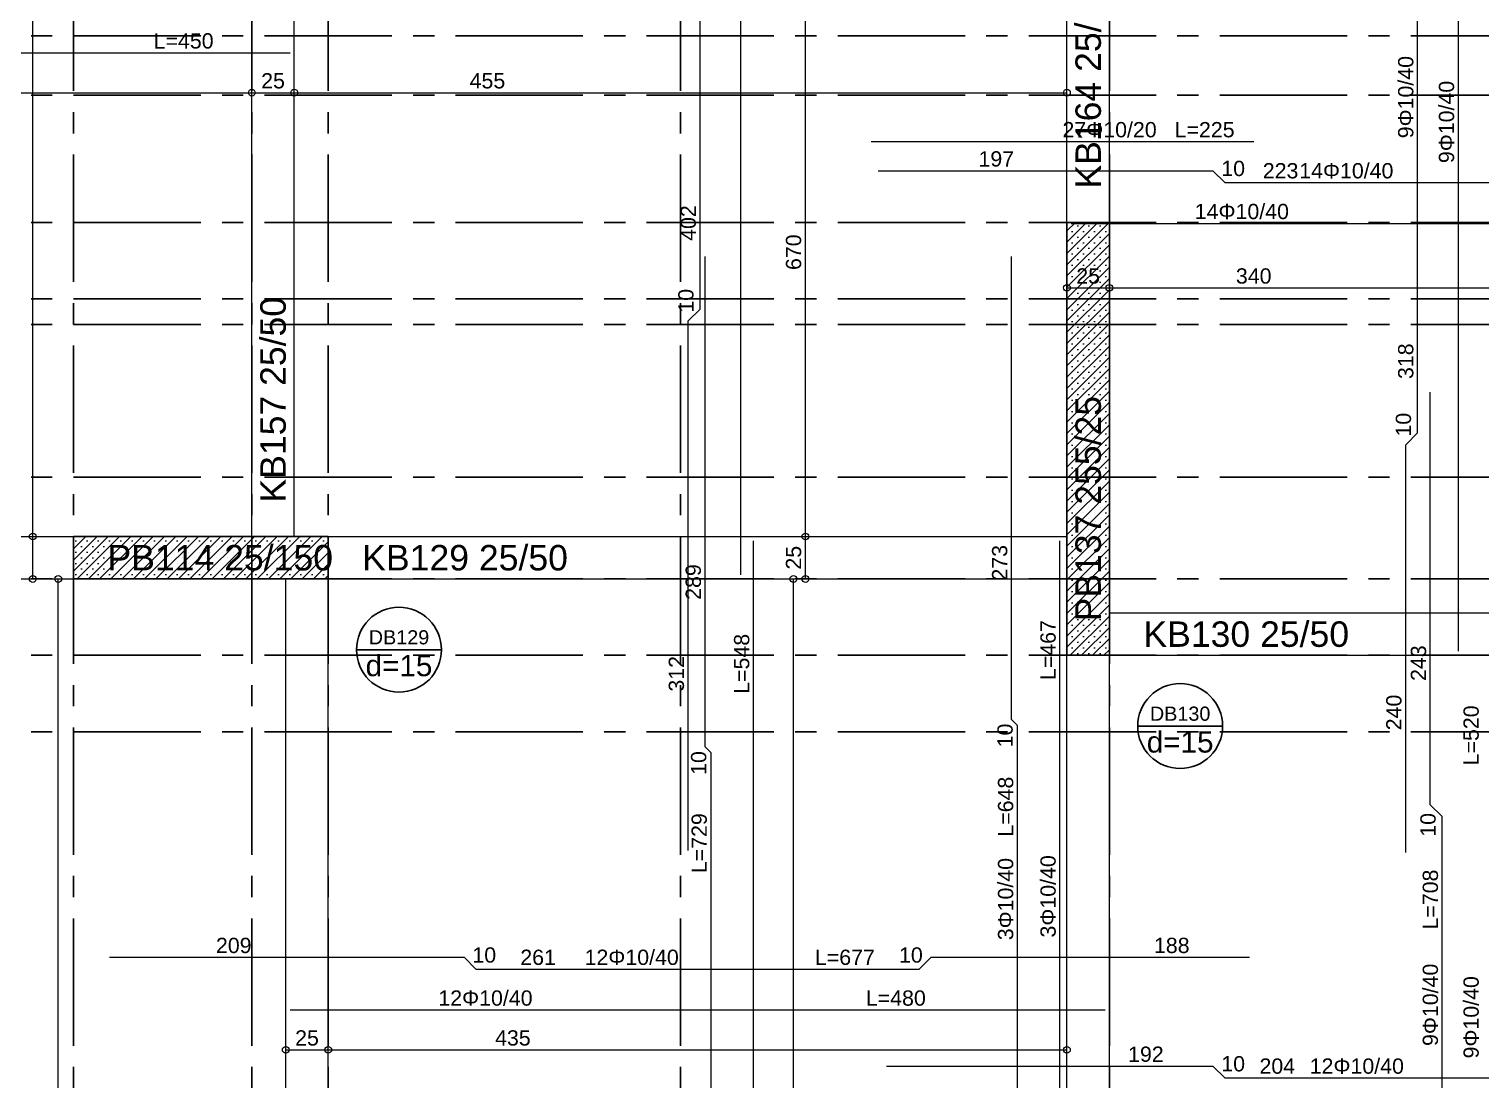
# Model space of a CAD drawing. Header units: millimetres. Extents: x 2232 to 85269, y -3593 to 5869.
# Drawn here: x 41216 to 42071, y 3607 to 4226 of the extents above; entities that cross this region are included whole.
import ezdxf

# ---------------------------------------------------------------- set-up
doc = ezdxf.new("R2010")
doc.units = ezdxf.units.MM
doc.linetypes.add('CENTER2', pattern=[112.5, 75, -12.5, 12.5, -12.5])
doc.linetypes.add('DASHDOT2', pattern=[12.7, 6.35, -3.175, 0, -3.175])
doc.layers.add('aks', color=251, linetype='DASHDOT2', lineweight=35)
for name, color, linetype in [('Donatı Topl. Uzun. Yazısı', 7, 'Continuous'), ('Donatı Uz. Yazısı', 7, 'Continuous'), ('Donatı Yazısı', 7, 'Continuous'), ('Donatı Çizgisi', 7, 'Continuous'), ('Döşeme', 7, 'Continuous'), ('Kiriş', 7, 'Continuous'), ('Panel', 7, 'Continuous'), ('Standart', 7, 'Continuous'), ('Ölçülendirme', 7, 'Continuous')]:
    doc.layers.add(name, color=color, linetype=linetype)
doc.styles.add('arial_1_18', font='arial.ttf', dxfattribs={"height": 0.2})
pattern_1 = [(45, (0, 0), (-3.314563, 3.314563), []), (45, (3.3146, 0), (-3.314563, 3.314563), [0, -4.6875])]

# ---------------------------------------------------------------- blocks, each defined once
blk = doc.blocks.new('IDE128Entity3')
at = {"layer": 'Standart', "color": 159, "linetype": 'CENTER2', "lineweight": -3}
blk.add_lwpolyline([(1207.5, 80), (1207.5, 2250)], dxfattribs=at)
blk = doc.blocks.new('IDE128Entity50')
at = {"layer": 'Döşeme', "color": 117, "linetype": 'Continuous', "lineweight": -3}
blk.add_lwpolyline([(1476.67, 718.33), (1526.67, 718.33)], dxfattribs=at)
blk.add_circle((1501.67, 718.33), 25, dxfattribs=at)
at = {"layer": 'Döşeme', "color": 178, "linetype": 'Continuous', "lineweight": -3, "style": 'arial_1_18'}
blk.add_text('DB130', height=8.333, dxfattribs=at).set_placement((1483.88, 721.46))
at = {"layer": 'Döşeme', "color": 164, "linetype": 'Continuous', "lineweight": -3, "style": 'arial_1_18'}
blk.add_text('d=15', height=12.5, dxfattribs=at).set_placement((1482, 702.71))
blk = doc.blocks.new('IDE128Entity51')
at = {"layer": 'Döşeme', "color": 117, "linetype": 'Continuous', "lineweight": -3}
blk.add_lwpolyline([(1016.67, 763.33), (1066.67, 763.33)], dxfattribs=at)
blk.add_circle((1041.67, 763.33), 25, dxfattribs=at)
at = {"layer": 'Döşeme', "color": 178, "linetype": 'Continuous', "lineweight": -3, "style": 'arial_1_18'}
blk.add_text('DB129', height=8.333, dxfattribs=at).set_placement((1023.88, 766.46))
at = {"layer": 'Döşeme', "color": 164, "linetype": 'Continuous', "lineweight": -3, "style": 'arial_1_18'}
blk.add_text('d=15', height=12.5, dxfattribs=at).set_placement((1022, 747.71))
blk = doc.blocks.new('IDE128Entity147')
at = {"layer": 'Kiriş', "color": 4, "linetype": 'Continuous', "lineweight": 5}
blk.add_lwpolyline([(1460, 760), (1800, 760)], dxfattribs=at)
blk = doc.blocks.new('IDE128Entity148')
at = {"layer": 'Kiriş', "color": 4, "linetype": 'Continuous', "lineweight": 5}
blk.add_lwpolyline([(1460, 785), (1800, 785)], dxfattribs=at)
blk = doc.blocks.new('IDE128Entity149')
at = {"layer": 'Kiriş', "color": 159, "linetype": 'Continuous', "lineweight": 5, "style": 'arial_1_18'}
blk.add_text('KB130 25/50', height=15, dxfattribs=at).set_placement((1480, 765))
blk = doc.blocks.new('IDE128Entity165')
at = {"layer": 'Kiriş', "color": 4, "linetype": 'Continuous', "lineweight": 5}
blk.add_lwpolyline([(1460, 1015), (1460, 1315)], dxfattribs=at)
blk = doc.blocks.new('IDE128Entity166')
at = {"layer": 'Kiriş', "color": 4, "linetype": 'Continuous', "lineweight": 5}
blk.add_lwpolyline([(1435, 1015), (1435, 1315)], dxfattribs=at)
blk = doc.blocks.new('IDE128Entity167')
at = {"layer": 'Kiriş', "color": 159, "linetype": 'Continuous', "lineweight": 5, "style": 'arial_1_18'}
blk.add_text('KB164 25/50', height=15, rotation=90, dxfattribs=at).set_placement((1455, 1035))
blk = doc.blocks.new('IDE128Entity171')
at = {"layer": 'Kiriş', "color": 4, "linetype": 'Continuous', "lineweight": 5}
blk.add_lwpolyline([(980, 830), (980, 1500)], dxfattribs=at)
blk = doc.blocks.new('IDE128Entity172')
at = {"layer": 'Kiriş', "color": 4, "linetype": 'Continuous', "lineweight": 5}
blk.add_lwpolyline([(955, 830), (955, 1500)], dxfattribs=at)
blk = doc.blocks.new('IDE128Entity173')
at = {"layer": 'Kiriş', "color": 159, "linetype": 'Continuous', "lineweight": 5, "style": 'arial_1_18'}
blk.add_text('KB157 25/50', height=15, rotation=90, dxfattribs=at).set_placement((975, 850))
blk = doc.blocks.new('IDE128Entity177')
at = {"layer": 'Kiriş', "color": 4, "linetype": 'Continuous', "lineweight": 5}
blk.add_lwpolyline([(1460, 285), (1460, 760)], dxfattribs=at)
blk = doc.blocks.new('IDE128Entity178')
at = {"layer": 'Kiriş', "color": 4, "linetype": 'Continuous', "lineweight": 5}
blk.add_lwpolyline([(1435, 285), (1435, 760)], dxfattribs=at)
blk = doc.blocks.new('IDE128Entity180')
at = {"layer": 'Kiriş', "color": 4, "linetype": 'Continuous', "lineweight": 5}
blk.add_lwpolyline([(1000, 280), (1000, 805)], dxfattribs=at)
blk = doc.blocks.new('IDE128Entity181')
at = {"layer": 'Kiriş', "color": 4, "linetype": 'Continuous', "lineweight": 5}
blk.add_lwpolyline([(975, 280), (975, 805)], dxfattribs=at)
blk = doc.blocks.new('IDE128Entity183')
at = {"layer": 'Kiriş', "color": 4, "linetype": 'Continuous', "lineweight": 5}
blk.add_lwpolyline([(1000, 805), (1435, 805)], dxfattribs=at)
blk = doc.blocks.new('IDE128Entity184')
at = {"layer": 'Kiriş', "color": 4, "linetype": 'Continuous', "lineweight": 5}
blk.add_lwpolyline([(1000, 830), (1435, 830)], dxfattribs=at)
blk = doc.blocks.new('IDE128Entity185')
at = {"layer": 'Kiriş', "color": 159, "linetype": 'Continuous', "lineweight": 5, "style": 'arial_1_18'}
blk.add_text('KB129 25/50', height=15, dxfattribs=at).set_placement((1020, 810))
blk = doc.blocks.new('IDE128Entity186')
at = {"layer": 'Kiriş', "color": 4, "linetype": 'Continuous', "lineweight": 5}
blk.add_lwpolyline([(550, 805), (850, 805)], dxfattribs=at)
blk = doc.blocks.new('IDE128Entity187')
at = {"layer": 'Kiriş', "color": 4, "linetype": 'Continuous', "lineweight": 5}
blk.add_lwpolyline([(550, 830), (850, 830)], dxfattribs=at)
blk = doc.blocks.new('IDE128Entity316')
at = {"layer": 'Panel', "linetype": 'Continuous', "lineweight": 5}
h = blk.add_hatch(dxfattribs=at)
h.set_pattern_fill('SACNCR', color=163, scale=50, style=0)
h.set_pattern_definition(pattern_1)
h.paths.add_polyline_path([(850, 830), (1000, 830), (1000, 805), (850, 805)])
blk = doc.blocks.new('IDE128Entity317')
at = {"layer": 'Panel', "color": 164, "linetype": 'Continuous', "lineweight": -3}
blk.add_lwpolyline([(850, 805), (850, 830)], dxfattribs=at)
blk = doc.blocks.new('IDE128Entity318')
at = {"layer": 'Panel', "color": 164, "linetype": 'Continuous', "lineweight": -3}
blk.add_lwpolyline([(850, 805), (1000, 805)], dxfattribs=at)
blk = doc.blocks.new('IDE128Entity319')
at = {"layer": 'Panel', "color": 164, "linetype": 'Continuous', "lineweight": -3}
blk.add_lwpolyline([(1000, 805), (1000, 830)], dxfattribs=at)
blk = doc.blocks.new('IDE128Entity320')
at = {"layer": 'Panel', "color": 164, "linetype": 'Continuous', "lineweight": -3}
blk.add_lwpolyline([(850, 830), (1000, 830)], dxfattribs=at)
blk = doc.blocks.new('IDE128Entity321')
at = {"layer": 'Panel', "color": 159, "linetype": 'Continuous', "lineweight": -3, "style": 'arial_1_18'}
blk.add_text('PB114 25/150', height=15, dxfattribs=at).set_placement((870, 810))
blk = doc.blocks.new('IDE128Entity322')
at = {"layer": 'Panel', "linetype": 'Continuous', "lineweight": 5}
h = blk.add_hatch(dxfattribs=at)
h.set_pattern_fill('SACNCR', color=163, scale=50, style=0)
h.set_pattern_definition(pattern_1)
h.paths.add_polyline_path([(1435, 760), (1435, 1015), (1460, 1015), (1460, 760)])
blk = doc.blocks.new('IDE128Entity323')
at = {"layer": 'Panel', "color": 164, "linetype": 'Continuous', "lineweight": -3}
blk.add_lwpolyline([(1460, 760), (1435, 760)], dxfattribs=at)
blk = doc.blocks.new('IDE128Entity324')
at = {"layer": 'Panel', "color": 164, "linetype": 'Continuous', "lineweight": -3}
blk.add_lwpolyline([(1460, 760), (1460, 1015)], dxfattribs=at)
blk = doc.blocks.new('IDE128Entity325')
at = {"layer": 'Panel', "color": 164, "linetype": 'Continuous', "lineweight": -3}
blk.add_lwpolyline([(1460, 1015), (1435, 1015)], dxfattribs=at)
blk = doc.blocks.new('IDE128Entity326')
at = {"layer": 'Panel', "color": 164, "linetype": 'Continuous', "lineweight": -3}
blk.add_lwpolyline([(1435, 760), (1435, 1015)], dxfattribs=at)
blk = doc.blocks.new('IDE128Entity327')
at = {"layer": 'Panel', "color": 159, "linetype": 'Continuous', "lineweight": -3, "style": 'arial_1_18'}
blk.add_text('PB137 255/25', height=15, rotation=90, dxfattribs=at).set_placement((1455, 780))
blk = doc.blocks.new('IDE128Entity531')
at = {"layer": 'aks', "color": 251, "linetype": 'CENTER2', "lineweight": -3}
blk.add_lwpolyline([(-50, 805), (3260, 805)], dxfattribs=at)
blk = doc.blocks.new('IDE128Entity538')
at = {"layer": 'aks', "color": 251, "linetype": 'CENTER2', "lineweight": -3}
blk.add_lwpolyline([(-50, 955), (3260, 955)], dxfattribs=at)
blk = doc.blocks.new('IDE128Entity559')
at = {"layer": 'aks', "color": 251, "linetype": 'CENTER2', "lineweight": -3}
blk.add_lwpolyline([(-50, 760), (3260, 760)], dxfattribs=at)
blk = doc.blocks.new('IDE128Entity566')
at = {"layer": 'aks', "color": 251, "linetype": 'CENTER2', "lineweight": -3}
blk.add_lwpolyline([(-50, 1015), (3260, 1015)], dxfattribs=at)
blk = doc.blocks.new('IDE128Entity573')
at = {"layer": 'aks', "color": 251, "linetype": 'CENTER2', "lineweight": -3}
blk.add_lwpolyline([(-50, 1125), (3260, 1125)], dxfattribs=at)
blk = doc.blocks.new('IDE128Entity580')
at = {"layer": 'aks', "color": 251, "linetype": 'CENTER2', "lineweight": -3}
blk.add_lwpolyline([(-50, 970), (3260, 970)], dxfattribs=at)
blk = doc.blocks.new('IDE128Entity587')
at = {"layer": 'aks', "color": 251, "linetype": 'CENTER2', "lineweight": -3}
blk.add_lwpolyline([(-50, 715), (3260, 715)], dxfattribs=at)
blk = doc.blocks.new('IDE128Entity594')
at = {"layer": 'aks', "color": 251, "linetype": 'CENTER2', "lineweight": -3}
blk.add_lwpolyline([(-50, 865), (3260, 865)], dxfattribs=at)
blk = doc.blocks.new('IDE128Entity601')
at = {"layer": 'aks', "color": 251, "linetype": 'CENTER2', "lineweight": -3}
blk.add_lwpolyline([(-50, 1090), (3260, 1090)], dxfattribs=at)
blk = doc.blocks.new('IDE128Entity622')
at = {"layer": 'aks', "color": 251, "linetype": 'CENTER2', "lineweight": -3}
blk.add_lwpolyline([(1000, 80), (1000, 2250)], dxfattribs=at)
blk = doc.blocks.new('IDE128Entity629')
at = {"layer": 'aks', "color": 251, "linetype": 'CENTER2', "lineweight": -3}
blk.add_lwpolyline([(850, 80), (850, 2250)], dxfattribs=at)
blk = doc.blocks.new('IDE128Entity636')
at = {"layer": 'aks', "color": 251, "linetype": 'CENTER2', "lineweight": -3}
blk.add_lwpolyline([(1460, 80), (1460, 2250)], dxfattribs=at)
blk = doc.blocks.new('IDE128Entity685')
at = {"layer": 'aks', "color": 251, "linetype": 'CENTER2', "lineweight": -3}
blk.add_lwpolyline([(955, 80), (955, 2250)], dxfattribs=at)
blk = doc.blocks.new('IDE128Entity1407')
at = {"layer": 'Donatı Çizgisi', "color": 5, "linetype": 'Continuous', "lineweight": 5}
for points in [[(1243, 807.5), (1243, 1522.5)], [(1219, 964), (1219, 1366)], [(1665.5, 762.5), (1665.5, 1337.5)], [(1641.5, 891), (1641.5, 1209)], [(527.5, 1115), (977.5, 1115)], [(1319.75, 1062.7), (1545, 1062.7)], [(1323.75, 1045.5), (1521, 1045.5)], [(1521, 1045.5), (1528, 1038.5)], [(1528, 1038.5), (1751.43, 1038.5)], [(1437.5, 1014.5), (1822.5, 1014.5)], [(1221.95, 706), (1221.95, 995)], [(1402.38, 722.2), (1402.38, 995)], [(1212, 957), (1219, 964)], [(1212, 645), (1212, 957)], [(1649, 672), (1649, 915)], [(1634.5, 884), (1641.5, 891)], [(1634.5, 643.75), (1634.5, 884)], [(1250.45, 279), (1250.45, 827.5)], [(1430.88, 360), (1430.88, 827.5)], [(1405.88, 718.7), (1402.38, 722.2)], [(1405.88, 416.64), (1405.88, 718.7)], [(1225.45, 702.5), (1221.95, 706)], [(1225.45, 347.21), (1225.45, 702.5)], [(1656, 665), (1649, 672)], [(1656, 352.86), (1656, 665)], [(871.25, 582.09), (1080, 582.09)], [(1080, 582.09), (1087, 575.09)], [(1348, 575.09), (1355, 582.09)], [(1355, 582.09), (1542.5, 582.09)], [(1087, 575.09), (1348, 575.09)], [(977.5, 551.09), (1457.5, 551.09)], [(1328.75, 518), (1521, 518)], [(1521, 518), (1528, 511)], [(1528, 511), (1732, 511)]]:
    blk.add_lwpolyline(points, dxfattribs=at)
at = {"layer": 'Donatı Topl. Uzun. Yazısı', "color": 1, "linetype": 'Continuous', "lineweight": 5, "style": 'arial_1_18'}
for s, p in [('L=450', (897.19, 1117.5)), ('L=225', (1498.43, 1065.2)), ('L=677', (1286.59, 577.59)), ('L=480', (1316.59, 553.59))]:
    blk.add_text(s, height=9, dxfattribs=at).set_placement(p)
for s, p in [('L=467', (1428.38, 745.44)), ('L=548', (1247.95, 737.34)), ('L=520', (1677.5, 695.19)), ('L=648', (1403.38, 653.18)), ('L=729', (1222.95, 631.66)), ('L=708', (1653.5, 598.47))]:
    blk.add_text(s, height=9, rotation=90, dxfattribs=at).set_placement(p)
at = {"layer": 'Donatı Uz. Yazısı', "color": 5, "linetype": 'Continuous', "lineweight": 5, "style": 'arial_1_18'}
for s, p in [('197', (1382.93, 1048)), ('10', (1525.9, 1042.37)), ('223', (1550.34, 1041)), ('209', (933.88, 584.59)), ('188', (1486.25, 584.59)), ('10', (1084.9, 578.96)), ('261', (1113.1, 577.59)), ('10', (1336.12, 578.96)), ('192', (1471.02, 520.5)), ('10', (1525.9, 514.87)), ('204', (1548.4, 513.5))]:
    blk.add_text(s, height=9, dxfattribs=at).set_placement(p)
for s, p in [('402', (1216.5, 1004.2)), ('10', (1215.13, 961.9)), ('318', (1639, 922.8)), ('10', (1637.63, 888.9)), ('273', (1399.88, 804.04)), ('289', (1219.45, 792.7)), ('243', (1646.5, 744.9)), ('312', (1209.5, 738.6)), ('240', (1632, 715.83)), ('10', (1403.06, 705.77)), ('10', (1222.63, 689.57)), ('10', (1652.13, 653.12))]:
    blk.add_text(s, height=9, rotation=90, dxfattribs=at).set_placement(p)
at = {"layer": 'Donatı Yazısı', "color": 5, "linetype": 'Continuous', "lineweight": 5, "style": 'arial_1_18'}
for s, p in [('9Φ10/40', (1639, 1064.63)), ('9Φ10/40', (1663, 1050)), ('3Φ10/40', (1428.38, 593.75)), ('3Φ10/40', (1403.38, 592.14)), ('9Φ10/40', (1653.5, 529.84)), ('9Φ10/40', (1677.5, 522.5))]:
    blk.add_text(s, height=9, rotation=90, dxfattribs=at).set_placement(p)
for s, p in [('27Φ10/20', (1432.38, 1065.2)), ('14Φ10/40', (1571.79, 1041)), ('14Φ10/40', (1510.27, 1017)), ('12Φ10/40', (1150.95, 577.59)), ('12Φ10/40', (1064.86, 553.59)), ('12Φ10/40', (1577.98, 513.5))]:
    blk.add_text(s, height=9, dxfattribs=at).set_placement(p)
blk = doc.blocks.new('IDE128Entity1408')
at = {"layer": 'Ölçülendirme', "color": 1, "linetype": 'Continuous', "lineweight": 5}
for points in [[(826, 805), (826, 1500)], [(1281, 805), (1281, 1500)], [(525, 1091.5), (955, 1091.5)], [(955, 1091.5), (1435, 1091.5)], [(1435, 976.5), (1825, 976.5)], [(841, 130), (841, 805)], [(1273.95, 130), (1273.95, 805)], [(975, 527.59), (1435, 527.59)]]:
    blk.add_lwpolyline(points, dxfattribs=at)
for centre in [(955, 1091.5), (955, 1091.5), (980, 1091.5), (1435, 1091.5), (1435, 976.5), (1460, 976.5), (826, 830), (1281, 830), (826, 805), (841, 805), (1273.95, 805), (1281, 805), (975, 527.59), (1000, 527.59), (1435, 527.59)]:
    blk.add_circle(centre, 2, dxfattribs=at)
at = {"layer": 'Ölçülendirme', "color": 1, "linetype": 'Continuous', "lineweight": 5, "style": 'arial_1_18'}
for s, p in [('25', (960.51, 1094)), ('455', (1083.26, 1094)), ('25', (1440.51, 979)), ('340', (1534.51, 979)), ('25', (980.51, 530.09)), ('435', (1098.26, 530.09))]:
    blk.add_text(s, height=9, dxfattribs=at).set_placement(p)
for s, p in [('670', (1278.5, 987.01)), ('25', (1278.5, 810.51))]:
    blk.add_text(s, height=9, rotation=90, dxfattribs=at).set_placement(p)

msp = doc.modelspace()

# ---------------------------------------------------------------- block references
at = {"layer": 'aks'}
for name in ['IDE128Entity629', 'IDE128Entity685', 'IDE128Entity622', 'IDE128Entity636', 'IDE128Entity573', 'IDE128Entity601', 'IDE128Entity566', 'IDE128Entity580', 'IDE128Entity538', 'IDE128Entity594', 'IDE128Entity531', 'IDE128Entity559', 'IDE128Entity587']:
    msp.add_blockref(name, (40391.75, 3097), dxfattribs=at)
at = {"layer": 'Döşeme'}
for name in ['IDE128Entity51', 'IDE128Entity50']:
    msp.add_blockref(name, (40391.75, 3097), dxfattribs=at)
at = {"layer": 'Kiriş'}
for name in ['IDE128Entity172', 'IDE128Entity171', 'IDE128Entity166', 'IDE128Entity165', 'IDE128Entity167', 'IDE128Entity173', 'IDE128Entity187', 'IDE128Entity184', 'IDE128Entity185', 'IDE128Entity186', 'IDE128Entity181', 'IDE128Entity180', 'IDE128Entity183', 'IDE128Entity148', 'IDE128Entity149', 'IDE128Entity178', 'IDE128Entity147', 'IDE128Entity177']:
    msp.add_blockref(name, (40391.75, 3097), dxfattribs=at)
at = {"layer": 'Panel'}
for name in ['IDE128Entity322', 'IDE128Entity325', 'IDE128Entity326', 'IDE128Entity324', 'IDE128Entity327', 'IDE128Entity316', 'IDE128Entity317', 'IDE128Entity320', 'IDE128Entity319', 'IDE128Entity321', 'IDE128Entity318', 'IDE128Entity323']:
    msp.add_blockref(name, (40391.75, 3097), dxfattribs=at)
at = {"layer": 'Standart'}
for name in ['IDE128Entity3', 'IDE128Entity1408', 'IDE128Entity1407']:
    msp.add_blockref(name, (40391.75, 3097), dxfattribs=at)

doc.saveas('drawing.dxf')
